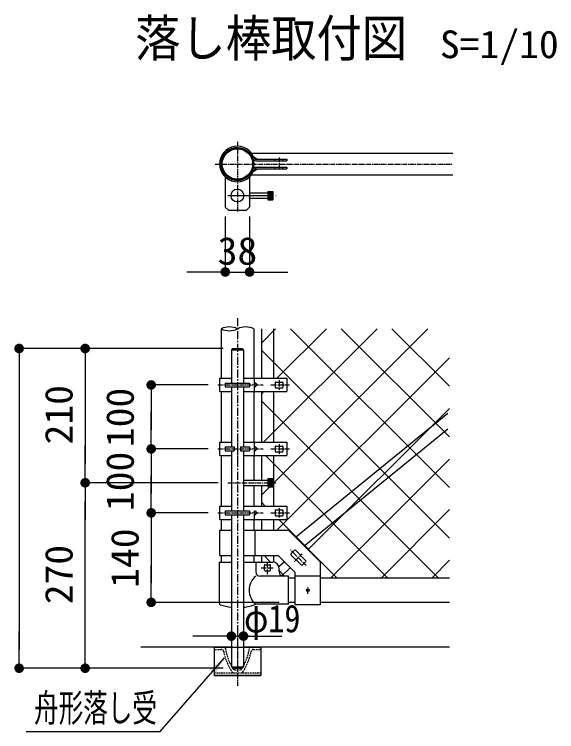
# Model space of a CAD drawing. Units: millimetres, scale not verified, with parts at other scales. Extents: x -5940 to 5940, y -4200 to 4200.
# Drawn here: x 2887 to 4582, y -2628 to -385 of the extents above; entities that cross this region are included whole.
import ezdxf
from ezdxf.enums import TextEntityAlignment as Align

# ---------------------------------------------------------------- set-up
doc = ezdxf.new("R2010")
doc.units = ezdxf.units.MM
doc.header["$LTSCALE"] = 20
for name, pattern in [('USER1', [0.375, 0.25, -0.125]), ('USER2', [1.125, 0.75, -0.125, 0.125, -0.125]), ('USER3', [2, 1.25, -0.25, 0.25, -0.25]), ('USER5', [10, 6.25, -1.25, 1.25, -1.25])]:
    doc.linetypes.add(name, pattern=pattern)
for name, color, linetype, lineweight in [('0-0_6文字', 7, 'Continuous', 25), ('0-2_SUNPOU', 1, 'Continuous', 25), ('0-4_7詳細', 7, 'Continuous', 25), ('0-8_0', 7, 'Continuous', 25)]:
    doc.layers.add(name, color=color, linetype=linetype, lineweight=lineweight)
doc.styles.add('ＭＳ ゴシック', font='')
doc.styles.get('ＭＳ ゴシック').set_extended_font_data('MS Gothic')

# ---------------------------------------------------------------- blocks, each defined once
blk = doc.blocks.new('M1')
at = {"layer": '0-2_SUNPOU'}
blk.add_line((-5, 0), (-38.576, 0), dxfattribs=at)
for points in [[(0, 0), (-5, 0), (-4.961, 0.627)], [(0, 0), (-4.961, -0.627), (-5, 0)], [(0, 0), (-4.961, 0.627), (-4.843, 1.243)], [(0, 0), (-4.843, -1.243), (-4.961, -0.627)], [(0, 0), (-4.843, 1.243), (-4.649, 1.841)], [(0, 0), (-4.649, -1.841), (-4.843, -1.243)], [(0, 0), (-4.649, 1.841), (-4.382, 2.409)], [(0, 0), (-4.382, -2.409), (-4.649, -1.841)], [(0, 0), (-4.382, 2.409), (-4.045, 2.939)], [(0, 0), (-4.045, -2.939), (-4.382, -2.409)], [(0, 0), (-4.045, 2.939), (-3.645, 3.423)], [(0, 0), (-3.645, -3.423), (-4.045, -2.939)], [(0, 0), (-3.645, 3.423), (-3.187, 3.853)], [(0, 0), (-3.187, -3.853), (-3.645, -3.423)], [(0, 0), (-3.187, 3.853), (-2.679, 4.222)], [(0, 0), (-2.679, -4.222), (-3.187, -3.853)], [(0, 0), (-2.679, 4.222), (-2.129, 4.524)], [(0, 0), (-2.129, -4.524), (-2.679, -4.222)], [(0, 0), (-2.129, 4.524), (-1.545, 4.755)], [(0, 0), (-1.545, -4.755), (-2.129, -4.524)], [(0, 0), (-1.545, 4.755), (-0.937, 4.911)], [(0, 0), (-0.937, -4.911), (-1.545, -4.755)], [(0, 0), (-0.937, 4.911), (-0.314, 4.99)], [(0, 0), (-0.314, -4.99), (-0.937, -4.911)], [(0, 0), (-0.314, 4.99), (0.314, 4.99)], [(0, 0), (0.314, -4.99), (-0.314, -4.99)], [(0, 0), (0.314, 4.99), (0.937, 4.911)], [(0, 0), (0.937, 4.911), (1.545, 4.755)], [(0, 0), (1.545, 4.755), (2.129, 4.524)], [(0, 0), (2.129, 4.524), (2.679, 4.222)], [(0, 0), (2.679, 4.222), (3.187, 3.853)], [(0, 0), (3.187, 3.853), (3.645, 3.423)], [(0, 0), (3.645, 3.423), (4.045, 2.939)], [(0, 0), (4.045, 2.939), (4.382, 2.409)], [(0, 0), (4.382, 2.409), (4.649, 1.841)], [(0, 0), (4.649, 1.841), (4.843, 1.243)], [(0, 0), (4.843, 1.243), (4.961, 0.627)], [(0, 0), (4.961, 0.627), (5, 0)], [(0, 0), (0.937, -4.911), (0.314, -4.99)], [(0, 0), (1.545, -4.755), (0.937, -4.911)], [(0, 0), (2.129, -4.524), (1.545, -4.755)], [(0, 0), (2.679, -4.222), (2.129, -4.524)], [(0, 0), (3.187, -3.853), (2.679, -4.222)], [(0, 0), (3.645, -3.423), (3.187, -3.853)], [(0, 0), (4.045, -2.939), (3.645, -3.423)], [(0, 0), (4.382, -2.409), (4.045, -2.939)], [(0, 0), (4.649, -1.841), (4.382, -2.409)], [(0, 0), (4.843, -1.243), (4.649, -1.841)], [(0, 0), (4.961, -0.627), (4.843, -1.243)], [(0, 0), (5, 0), (4.961, -0.627)]]:
    blk.add_solid(points, dxfattribs=at)

msp = doc.modelspace()

# ---------------------------------------------------------------- linework, layer by layer
at = {"layer": '0-4_7詳細', "color": 1, "linetype": 'USER2'}
for p, q in [((3583.76, -783.51), (3583.76, -1003.19)), ((3713.76, -832.21), (3713.76, -871.8)), ((3514.45, -852.82), (4257.27, -852.82)), ((3555.76, -951.4), (3611.76, -951.4)), ((3688.52, -1543.86), (3746.59, -1543.86)), ((3713.76, -1528.86), (3713.76, -1558.86)), ((3688.52, -1743.86), (3746.59, -1743.86)), ((3713.76, -1728.86), (3713.76, -1758.86)), ((3553.44, -1849.86), (3705.2, -1849.86)), ((3713.76, -1928.86), (3713.76, -1958.86)), ((3688.52, -1943.86), (3746.59, -1943.86)), ((3798.72, -2108.71), (3750.02, -2060.02)), ((3762.45, -2096.29), (3786.29, -2072.44)), ((3677.76, -2135.76), (3677.76, -2095.76)), ((3657.76, -2115.76), (3697.76, -2115.76)), ((3583.76, -2313.83), (3583.76, -2484.78))]:
    msp.add_line(p, q, dxfattribs=at)
at = {"layer": '0-4_7詳細'}
for p, q in [((3627.75, -818.82), (4257.41, -818.82)), ((3634.76, -830.67), (3645.41, -838.22)), ((3640.82, -838.22), (3737.76, -838.22)), ((3640.82, -842.82), (3737.76, -842.82)), ((3701.76, -842.82), (3701.76, -838.22)), ((3725.76, -842.82), (3725.76, -838.22)), ((3737.76, -838.22), (3737.76, -842.82)), ((3634.76, -874.96), (3645.41, -867.42)), ((3640.82, -862.82), (3737.76, -862.82)), ((3640.82, -867.42), (3737.76, -867.42)), ((3701.76, -867.42), (3701.76, -862.82)), ((3725.76, -867.42), (3725.76, -862.82)), ((3737.76, -862.82), (3737.76, -867.42)), ((3545.76, -893.4), (3545.76, -987.4)), ((3621.76, -893.4), (3621.76, -987.4)), ((3627.75, -886.82), (4257.41, -886.82)), ((3545.76, -987.4), (3555.76, -997.4)), ((3532.96, -1368.37), (3532.96, -1522.86)), ((3634.56, -1368.37), (3634.56, -1522.86)), ((3658.76, -1368.37), (3658.76, -1522.86)), ((3696.76, -1368.37), (3696.76, -1522.86)), ((3532.96, -1564.86), (3532.96, -1722.86)), ((3634.56, -1564.86), (3634.56, -1722.86)), ((3658.76, -1564.86), (3658.76, -1722.86)), ((3696.76, -1564.86), (3696.76, -1722.86)), ((3765.7, -2019.69), (4241.88, -1632.15)), ((3792.71, -2046.7), (4241.88, -1681.14)), ((3532.96, -1764.86), (3532.96, -1922.86)), ((3634.56, -1764.86), (3634.56, -1841.86)), ((3658.76, -1764.86), (3658.76, -1841.86)), ((3696.76, -1764.86), (3696.76, -1922.86)), ((3634.56, -1857.86), (3634.56, -1921.86)), ((3658.76, -1857.86), (3658.76, -1921.86)), ((3532.96, -1964.86), (3532.96, -1997.76)), ((3634.56, -1964.86), (3634.56, -1997.76)), ((3658.76, -1964.86), (3658.76, -1997.76)), ((3696.76, -1964.86), (3696.76, -1997.76)), ((3528.36, -1997.76), (3564.76, -1997.76)), ((3528.36, -2077.76), (3528.36, -1997.76)), ((3602.76, -1997.76), (3743.76, -1997.76)), ((3639.16, -2077.76), (3639.16, -1997.76)), ((3743.76, -1997.76), (3843.76, -2097.76)), ((3797.7, -2093.56), (3765.18, -2061.03)), ((3528.36, -2077.76), (3564.76, -2077.76)), ((3532.96, -2077.76), (3532.96, -2097.76)), ((3602.76, -2077.76), (3710.62, -2077.76)), ((3634.56, -2077.76), (3634.56, -2097.76)), ((3658.76, -2077.76), (3658.76, -2097.76)), ((3696.76, -2077.76), (3696.76, -2097.76)), ((3710.62, -2077.76), (3763.76, -2130.89)), ((3783.56, -2107.7), (3751.03, -2075.17)), ((3526.66, -2097.76), (3564.76, -2097.76)), ((3526.66, -2097.76), (3526.66, -2225.14)), ((3602.76, -2097.76), (3640.86, -2097.76)), ((3640.86, -2097.76), (3693.76, -2097.76)), ((3640.86, -2097.76), (3640.86, -2127.76)), ((3668.26, -2123.26), (3668.26, -2108.26)), ((3670.26, -2106.26), (3685.26, -2106.26)), ((3687.26, -2123.26), (3687.26, -2108.26)), ((3712.83, -2111.72), (3730.33, -2097.47)), ((3843.76, -2230.26), (3843.76, -2097.76)), ((3670.26, -2125.26), (3685.26, -2125.26)), ((3713.76, -2127.76), (3713.76, -2117.76)), ((3763.76, -2230.26), (3763.76, -2130.89)), ((3743.76, -2141.76), (3654.86, -2141.76)), ((3743.76, -2229.76), (3743.76, -2141.76)), ((3763.76, -2147.66), (3743.76, -2147.66)), ((3763.76, -2141.26), (3843.76, -2141.26)), ((4246.55, -2147.66), (3843.76, -2147.66)), ((3743.76, -2229.76), (3640.86, -2229.76)), ((3763.76, -2223.86), (3743.76, -2223.86)), ((3763.76, -2230.26), (3843.76, -2230.26)), ((4246.55, -2223.86), (3843.76, -2223.86)), ((3564.76, -2363.86), (3281.43, -2363.86)), ((4246.55, -2363.86), (3602.76, -2363.86))]:
    msp.add_line(p, q, dxfattribs=at)
at = {"layer": '0-4_7詳細', "color": 3}
for p, q in [((3678.76, -938.4), (3678.76, -964.4)), ((3678.76, -938.4), (3694.76, -938.4)), ((3694.76, -939.45), (3678.76, -939.45)), ((3694.76, -938.4), (3694.76, -964.4)), ((3621.76, -943.4), (3678.76, -943.4)), ((3621.76, -959.4), (3678.76, -959.4)), ((3694.76, -942.63), (3678.76, -942.63)), ((3694.76, -945.8), (3678.76, -945.8)), ((3694.76, -948.98), (3678.76, -948.98)), ((3694.76, -952.15), (3678.76, -952.15)), ((3694.76, -955.33), (3678.76, -955.33)), ((3694.76, -958.5), (3678.76, -958.5)), ((3694.76, -961.68), (3678.76, -961.68)), ((3678.76, -964.4), (3694.76, -964.4)), ((3568.76, -1429.86), (3564.76, -1433.86)), ((3564.76, -1433.86), (3564.76, -1537.86)), ((3564.76, -1433.86), (3602.76, -1433.86)), ((3568.76, -1429.86), (3598.76, -1429.86)), ((3598.76, -1429.86), (3602.76, -1433.86)), ((3602.76, -1433.86), (3602.76, -1537.86)), ((3564.76, -1549.86), (3564.76, -1737.86)), ((3602.76, -1549.86), (3602.76, -1737.86)), ((3564.76, -1749.86), (3564.76, -1937.86)), ((3602.76, -1749.86), (3602.76, -1937.86)), ((3678.76, -1836.86), (3694.76, -1836.86)), ((3678.76, -1836.86), (3678.76, -1862.86)), ((3694.76, -1837.91), (3678.76, -1837.91)), ((3694.76, -1836.86), (3694.76, -1862.86)), ((3602.76, -1841.86), (3678.76, -1841.86)), ((3602.76, -1857.86), (3678.76, -1857.86)), ((3694.76, -1841.08), (3678.76, -1841.08)), ((3694.76, -1844.26), (3678.76, -1844.26)), ((3694.76, -1847.43), (3678.76, -1847.43)), ((3694.76, -1850.61), (3678.76, -1850.61)), ((3694.76, -1853.78), (3678.76, -1853.78)), ((3694.76, -1856.96), (3678.76, -1856.96)), ((3694.76, -1860.13), (3678.76, -1860.13)), ((3678.76, -1862.86), (3694.76, -1862.86)), ((3564.76, -1949.86), (3564.76, -2425.86)), ((3602.76, -1949.86), (3602.76, -2425.86)), ((3564.76, -2425.86), (3602.76, -2425.86)), ((3598.76, -2429.86), (3602.76, -2425.86))]:
    msp.add_line(p, q, dxfattribs=at)
at = {"layer": '0-4_7詳細', "color": 1, "linetype": 'USER5'}
msp.add_line((3553.44, -951.4), (3705.2, -951.4), dxfattribs=at)
at = {"layer": '0-4_7詳細', "color": 1}
for p, q in [((3545.76, -1017.4), (3545.76, -1190.61)), ((3621.76, -1017.4), (3621.76, -1190.61)), ((3485.76, -1190.61), (3425.76, -1190.61)), ((3545.76, -1190.61), (3621.76, -1190.61)), ((3681.76, -1190.61), (3741.76, -1190.61)), ((3538.76, -1429.86), (2901.52, -1429.86)), ((3538.76, -1429.86), (3107.89, -1429.86)), ((2901.52, -1489.86), (2901.52, -2369.86)), ((3107.89, -1489.86), (3107.89, -1789.86)), ((3492.44, -1543.86), (3314.26, -1543.86)), ((3314.26, -1603.86), (3314.26, -1683.86)), ((3492.44, -1743.86), (3314.26, -1743.86)), ((3492.44, -1743.86), (3314.26, -1743.86)), ((3314.26, -1803.86), (3314.26, -1883.86)), ((3523.44, -1849.86), (3107.89, -1849.86)), ((3523.44, -1849.86), (3107.89, -1849.86)), ((3107.89, -2369.86), (3107.89, -1909.86)), ((3492.44, -1943.86), (3314.26, -1943.86)), ((3492.44, -1943.86), (3314.26, -1943.86)), ((3314.26, -2003.86), (3314.26, -2163.86)), ((3713.76, -2223.86), (3314.26, -2223.86)), ((3564.76, -2299.44), (3564.76, -2329.44)), ((3602.76, -2299.44), (3602.76, -2329.44)), ((3504.76, -2329.44), (3444.76, -2329.44)), ((3564.76, -2329.44), (3602.76, -2329.44)), ((3662.76, -2329.44), (3722.76, -2329.44)), ((3518.76, -2429.86), (2901.52, -2429.86)), ((3538.76, -2429.86), (3107.89, -2429.86))]:
    msp.add_line(p, q, dxfattribs=at)
at = {"layer": '0-4_7詳細', "color": 1, "linetype": 'USER3'}
msp.add_line((3583.76, -1335.46), (3583.76, -2455.87), dxfattribs=at)
at = {"layer": '0-4_7詳細', "color": 2}
for p, q in [((4178.47, -1368.37), (3658.76, -1888.08)), ((3703.3, -1368.37), (3658.76, -1412.9)), ((4020.08, -1368.37), (3665.59, -1722.86)), ((3861.69, -1368.37), (3707.2, -1522.86)), ((4246.55, -1864.91), (3750.01, -1368.37)), ((4246.55, -1706.52), (3908.4, -1368.37)), ((4246.55, -1548.13), (4066.79, -1368.37)), ((4246.55, -2023.3), (3658.76, -1435.52)), ((4246.55, -1458.68), (3707.47, -1997.76)), ((3528.37, -1522.86), (3564.76, -1522.86)), ((3528.37, -1564.86), (3528.37, -1522.86)), ((3602.76, -1522.86), (3737.76, -1522.86)), ((3637.41, -1564.86), (3637.41, -1522.86)), ((3737.76, -1522.86), (3737.76, -1564.86)), ((3545.76, -1537.86), (3621.76, -1537.86)), ((3545.76, -1537.86), (3545.76, -1549.86)), ((3621.76, -1537.86), (3621.76, -1549.86)), ((3701.76, -1535.86), (3701.76, -1551.86)), ((3702.76, -1534.86), (3724.76, -1534.86)), ((3725.76, -1535.86), (3725.76, -1551.86)), ((3528.37, -1564.86), (3564.76, -1564.86)), ((3545.76, -1549.86), (3621.76, -1549.86)), ((3602.76, -1564.86), (3737.76, -1564.86)), ((3702.76, -1552.86), (3724.76, -1552.86)), ((4212.51, -2147.66), (3658.76, -1593.91)), ((4246.55, -1617.08), (3804.81, -2058.81)), ((3528.37, -1722.86), (3564.76, -1722.86)), ((3528.37, -1764.86), (3528.37, -1722.86)), ((3602.76, -1722.86), (3737.76, -1722.86)), ((3637.41, -1764.86), (3637.41, -1722.86)), ((3737.76, -1722.86), (3737.76, -1764.86)), ((3545.76, -1737.86), (3573.76, -1737.86)), ((3545.76, -1737.86), (3545.76, -1749.86)), ((3545.76, -1749.86), (3573.76, -1749.86)), ((3573.76, -1737.86), (3573.76, -1749.86)), ((3593.76, -1737.86), (3593.76, -1749.86)), ((3593.76, -1737.86), (3621.76, -1737.86)), ((3593.76, -1749.86), (3621.76, -1749.86)), ((3621.76, -1737.86), (3621.76, -1749.86)), ((3637.41, -1735.86), (3634.76, -1743.86)), ((3634.76, -1743.86), (3637.41, -1751.86)), ((3645.41, -1743.86), (3637.41, -1735.86)), ((3637.41, -1751.86), (3645.41, -1743.86)), ((3701.76, -1735.86), (3701.76, -1751.86)), ((3702.76, -1734.86), (3724.76, -1734.86)), ((3725.76, -1735.86), (3725.76, -1751.86)), ((3528.37, -1764.86), (3564.76, -1764.86)), ((3602.76, -1764.86), (3737.76, -1764.86)), ((4054.12, -2147.66), (3671.32, -1764.86)), ((3702.76, -1752.86), (3724.76, -1752.86)), ((4246.55, -1775.47), (3874.36, -2147.66)), ((3528.37, -1922.86), (3564.76, -1922.86)), ((3528.37, -1964.86), (3528.37, -1922.86)), ((3602.76, -1922.86), (3737.76, -1922.86)), ((3670.93, -1922.86), (3658.76, -1910.69)), ((3737.76, -1922.86), (3737.76, -1964.86)), ((3545.76, -1937.86), (3621.76, -1937.86)), ((3545.76, -1937.86), (3545.76, -1949.86)), ((3545.76, -1949.86), (3621.76, -1949.86)), ((3621.76, -1937.86), (3621.76, -1949.86)), ((3637.41, -1964.86), (3637.41, -1937.86)), ((3701.76, -1935.86), (3701.76, -1951.86)), ((3702.76, -1934.86), (3724.76, -1934.86)), ((3725.76, -1935.86), (3725.76, -1951.86)), ((4246.55, -1933.86), (4032.75, -2147.66)), ((3528.37, -1964.86), (3564.76, -1964.86)), ((3602.76, -1964.86), (3737.76, -1964.86)), ((3702.76, -1952.86), (3724.76, -1952.86)), ((3895.73, -2147.66), (3712.93, -1964.86)), ((4246.55, -2092.25), (4191.14, -2147.66))]:
    msp.add_line(p, q, dxfattribs=at)
at = {"layer": '0-4_7詳細', "color": 2, "linetype": 'USER2'}
for p, q in [((3522.44, -1543.86), (3664.66, -1543.86)), ((3522.44, -1743.86), (3664.66, -1743.86)), ((3522.44, -1943.86), (3664.66, -1943.86))]:
    msp.add_line(p, q, dxfattribs=at)
at = {"layer": '0-4_7詳細', "color": 4}
for p, q in [((3665.2, -1564.86), (3658.76, -1571.3)), ((3687.44, -2097.76), (3667.44, -2077.76)), ((3731.44, -2141.76), (3712.98, -2123.3)), ((3748.25, -2115.38), (3721.87, -2141.76))]:
    msp.add_line(p, q, dxfattribs=at)
at = {"layer": '0-4_7詳細', "color": 4, "linetype": 'USER2'}
for p, q in [((3583.76, -1703.55), (3583.76, -1784.28)), ((3803.76, -2197.15), (3803.76, -2174.36))]:
    msp.add_line(p, q, dxfattribs=at)
at = {"layer": '0-4_7詳細', "linetype": 'USER2'}
for p, q in [((3751.03, -2072.34), (3762.35, -2061.03)), ((3786.39, -2107.7), (3797.7, -2096.39))]:
    msp.add_line(p, q, dxfattribs=at)
at = {"layer": '0-4_7詳細'}
for points in [[(3555.76, -997.4), (3611.76, -997.4), (3621.76, -987.4)], [(2923.64, -2628.21), (3341.94, -2628.21), (3543.76, -2397.34)]]:
    msp.add_lwpolyline(points, dxfattribs=at)
at = {"layer": '0-4_7詳細', "color": 2}
msp.add_lwpolyline([(3637.41, -1551.86), (3645.41, -1543.86), (3637.41, -1535.86), (3634.76, -1543.86)], close=True, dxfattribs=at)
for points in [[(3636.75, -1937.86), (3634.76, -1943.86), (3637.41, -1951.86)], [(3637.41, -1951.86), (3645.41, -1943.86), (3639.41, -1937.86)]]:
    msp.add_lwpolyline(points, dxfattribs=at)
at = {"layer": '0-4_7詳細', "color": 3}
msp.add_lwpolyline([(3564.76, -2425.86), (3568.76, -2429.86), (3598.76, -2429.86)], dxfattribs=at)
at = {"layer": '0-4_7詳細'}
for centre, radius in [((3583.76, -852.82), 50.8), ((3583.76, -852.82), 47.6), ((3583.76, -951.4), 20), ((3803.76, -2185.76), 4)]:
    msp.add_circle(centre, radius, dxfattribs=at)
for centre, radius, start, end in [((3583.76, -852.82), 55.6, 18.59864, 341.40136), ((3583.76, -852.82), 51, 18.59864, 341.40136), ((3640.82, -833.62), 9.2, 198.59864, 270), ((3640.82, -833.62), 4.6, 198.59864, 270), ((3640.82, -872.02), 9.2, 90, 161.40136), ((3640.82, -872.02), 4.6, 90, 161.40136), ((3558.36, -1419.09), 56.73, 63.40129, 116.59871), ((3558.36, -1317.72), 56.66, 243.36799, 296.63201), ((3609.16, -1418.7), 56.38, 63.221, 116.779), ((3763.76, -2062.44), 2, 45, 135), ((3752.45, -2073.76), 2, 135, 225), ((3670.26, -2108.26), 2, 90, 180), ((3685.26, -2108.26), 2, 0, 90), ((3693.76, -2117.76), 20, 0, 90), ((3784.97, -2106.28), 2, 225, 315), ((3796.29, -2094.97), 2, 315, 45), ((3654.86, -2127.76), 14, 180, 270), ((3670.26, -2123.26), 2, 180, 270), ((3685.26, -2123.26), 2, 270, 0), ((3727.76, -2127.76), 14, 180, 270), ((3677.25, -2185.76), 57.1, 129.59418, 230.40582), ((3533.26, -2225.14), 6.6, 180, 250.77949), ((3583.76, -2080.29), 160, 250.77949, 263.18003), ((3583.76, -2080.29), 160, 276.81997, 290.9084)]:
    msp.add_arc(centre, radius, start, end, dxfattribs=at)
at = {"layer": '0-4_7詳細', "color": 2}
for centre, start, end in [((3702.76, -1535.86), 90, 180), ((3724.76, -1535.86), 0, 90), ((3702.76, -1551.86), 180, 270), ((3724.76, -1551.86), 270, 0), ((3702.76, -1735.86), 90, 180), ((3724.76, -1735.86), 0, 90), ((3702.76, -1751.86), 180, 270), ((3724.76, -1751.86), 270, 0), ((3702.76, -1935.86), 90, 180), ((3724.76, -1935.86), 0, 90), ((3702.76, -1951.86), 180, 270), ((3724.76, -1951.86), 270, 0)]:
    msp.add_arc(centre, 1, start, end, dxfattribs=at)
at = {"layer": '0-4_7詳細'}
msp.add_solid([(3545.07, -2395.83), (3513.43, -2447.86), (3497.74, -2434.15)], dxfattribs=at)
at = {"layer": '0-8_0'}
for p, q in [((3510.76, -2363.86), (3656.76, -2363.86)), ((3510.76, -2363.86), (3510.76, -2452.86)), ((3656.76, -2363.86), (3656.76, -2452.86)), ((3510.76, -2451.86), (3656.76, -2451.86)), ((3510.76, -2452.86), (3656.76, -2452.86))]:
    msp.add_line(p, q, dxfattribs=at)
at = {"layer": '0-8_0', "color": 4, "linetype": 'USER1'}
for p, q in [((3510.76, -2363.86), (3510.76, -2367.86)), ((3513.76, -2370.86), (3533.05, -2370.86)), ((3626.1, -2363.86), (3656.76, -2363.86)), ((3634.48, -2370.86), (3653.76, -2370.86)), ((3656.76, -2363.86), (3656.76, -2367.86)), ((3574.91, -2434.86), (3592.62, -2434.86))]:
    msp.add_line(p, q, dxfattribs=at)
at = {"layer": '0-8_0', "linetype": 'USER1'}
msp.add_line((3510.76, -2443.86), (3656.76, -2443.86), dxfattribs=at)
at = {"layer": '0-8_0', "color": 4, "linetype": 'USER1'}
for centre, radius, start, end in [((3513.76, -2367.86), 3, 180, 270), ((3533.05, -2378.86), 8, 11.16592, 90), ((3718.47, -2342.26), 181, 191.16592, 212.93438), ((3541.42, -2368.86), 5, 8.84473, 90), ((3712.37, -2342.26), 168, 188.84473, 212.5084), ((3455.16, -2342.26), 168, 327.4916, 351.15527), ((3449.06, -2342.26), 181, 327.06562, 348.83408), ((3626.1, -2368.86), 5, 90, 171.15527), ((3634.48, -2378.86), 8, 90, 168.83408), ((3653.76, -2367.86), 3, 270, 0)]:
    msp.add_arc(centre, radius, start, end, dxfattribs=at)
at = {"layer": '0-8_0', "color": 4}
for centre, radius, start, end in [((3572.43, -2436.86), 7, 212.93438, 270), ((3574.91, -2429.86), 5, 212.5084, 270), ((3592.62, -2429.86), 5, 270, 327.4916), ((3595.09, -2436.86), 7, 270, 327.06562)]:
    msp.add_arc(centre, radius, start, end, dxfattribs=at)

# ---------------------------------------------------------------- block references
at = {"layer": '0-4_7詳細', "xscale": 3, "yscale": 3}
for p in [(3545.76, -1190.61), (3564.76, -2329.44)]:
    msp.add_blockref('M1', p, dxfattribs=at)
for p, rotation in [((3621.76, -1190.61), 180), ((2901.52, -1429.86), 90), ((3107.89, -1429.86), 90), ((3314.26, -1543.86), 90), ((3314.26, -1743.86), 270), ((3107.89, -1849.86), 270), ((3314.26, -1743.86), 90), ((3107.89, -1849.86), 90), ((3314.26, -1943.86), 270), ((3314.26, -1943.86), 90), ((3314.26, -2223.86), 270), ((2901.52, -2429.86), 270), ((3107.89, -2429.86), 270), ((3602.76, -2329.44), 180)]:
    msp.add_blockref('M1', p, dxfattribs=dict(at, rotation=rotation))

# ---------------------------------------------------------------- texts
at = {"layer": '0-0_6文字', "style": 'ＭＳ ゴシック'}
for s, height, width, p in [('落し棒取付図', 115.4, 0.9, (3263.99, -551.6)), ('S=1/10', 86.66, 1.05, (4216.72, -547.8)), ('舟形落し受', 86.59, 0.65, (2948.34, -2623.29))]:
    msp.add_text(s, height=height, dxfattribs=dict(at, width=width)).set_placement(p, align=Align.BOTTOM_LEFT)
at = {"layer": '0-4_7詳細', "style": 'ＭＳ ゴシック'}
for s, height, width, p in [('38', 86.66, 1.05, (3522.03, -1193.87)), ('φ19', 86.59, 0.85, (3604.45, -2343.51))]:
    msp.add_text(s, height=height, dxfattribs=dict(at, width=width)).set_placement(p, align=Align.BOTTOM_LEFT)
at = {"layer": '0-4_7詳細', "style": 'ＭＳ ゴシック', "width": 1.05}
for s, p in [('210', (3094.54, -1729.86)), ('100', (3285.91, -1738.36)), ('100', (3285.91, -1938.36)), ('140', (3300.91, -2178.36)), ('270', (3094.54, -2229.86))]:
    msp.add_text(s, height=86.66, rotation=90, dxfattribs=at).set_placement(p, align=Align.BOTTOM_LEFT)

doc.saveas('drawing.dxf')
